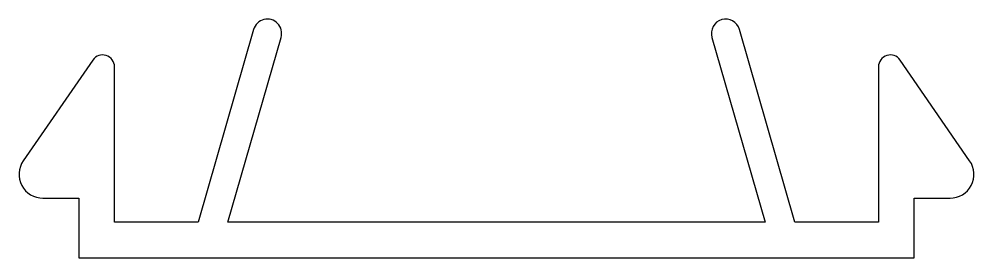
# Model space of a CAD drawing. Extents: x 235.8 to 275.8, y 250.8 to 260.8.
import ezdxf

# ---------------------------------------------------------------- set-up
doc = ezdxf.new("R2010")
doc.units = 0
doc.layers.add('ANA', color=220, linetype='CONTINUOUS')

msp = doc.modelspace()

# ---------------------------------------------------------------- linework, layer by layer
at = {"layer": 'ANA'}
msp.add_lwpolyline([(274.795, 253.343, 0.604599), (275.617, 254.911), (272.706, 259.127, 0.735726), (271.795, 258.843), (271.795, 252.343), (268.292, 252.343), (265.971, 260.409, 1), (264.818, 260.077), (267.043, 252.343), (255.795, 252.343), (244.546, 252.343), (246.771, 260.077, 1), (245.618, 260.409), (243.298, 252.343), (239.795, 252.343), (239.795, 258.843, 0.735726), (238.883, 259.127), (235.972, 254.911, 0.604599), (236.795, 253.343), (238.295, 253.343), (238.295, 250.843), (255.795, 250.843), (273.295, 250.843), (273.295, 253.343)], format="xyb", close=True, dxfattribs=at)

doc.saveas('drawing.dxf')
